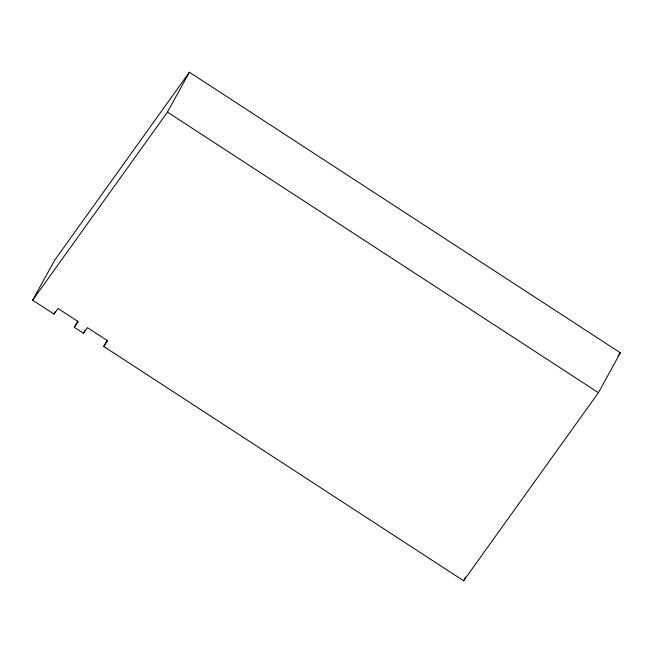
<?xml version="1.0" encoding="UTF-8"?>
<svg xmlns="http://www.w3.org/2000/svg" width="653" height="653" viewBox="0 0 653 653"><rect width="100%" height="100%" fill="white"/><g stroke="black" fill="none" stroke-linecap="round" stroke-linejoin="round"><path stroke-width="0.98" d="M103.713 346.465L107.737 340.85L87.453 327.643L83.429 333.259L74.303 327.316L78.327 321.709L58.044 308.502L54.019 314.109L32.65 300.2L54.583 260.31L189.386 72.23L620.35 352.8L598.417 392.69L463.614 580.77L103.713 346.465L107.116 340.278M54.019 314.109L55.481 311.465M32.65 300.2L167.462 112.12L189.386 72.23M74.303 327.316L77.707 321.129M83.429 333.259L84.89 330.606M463.614 580.77L465.565 577.228M617.975 356.114L620.35 352.8M167.462 112.12L598.417 392.69"/></g></svg>
